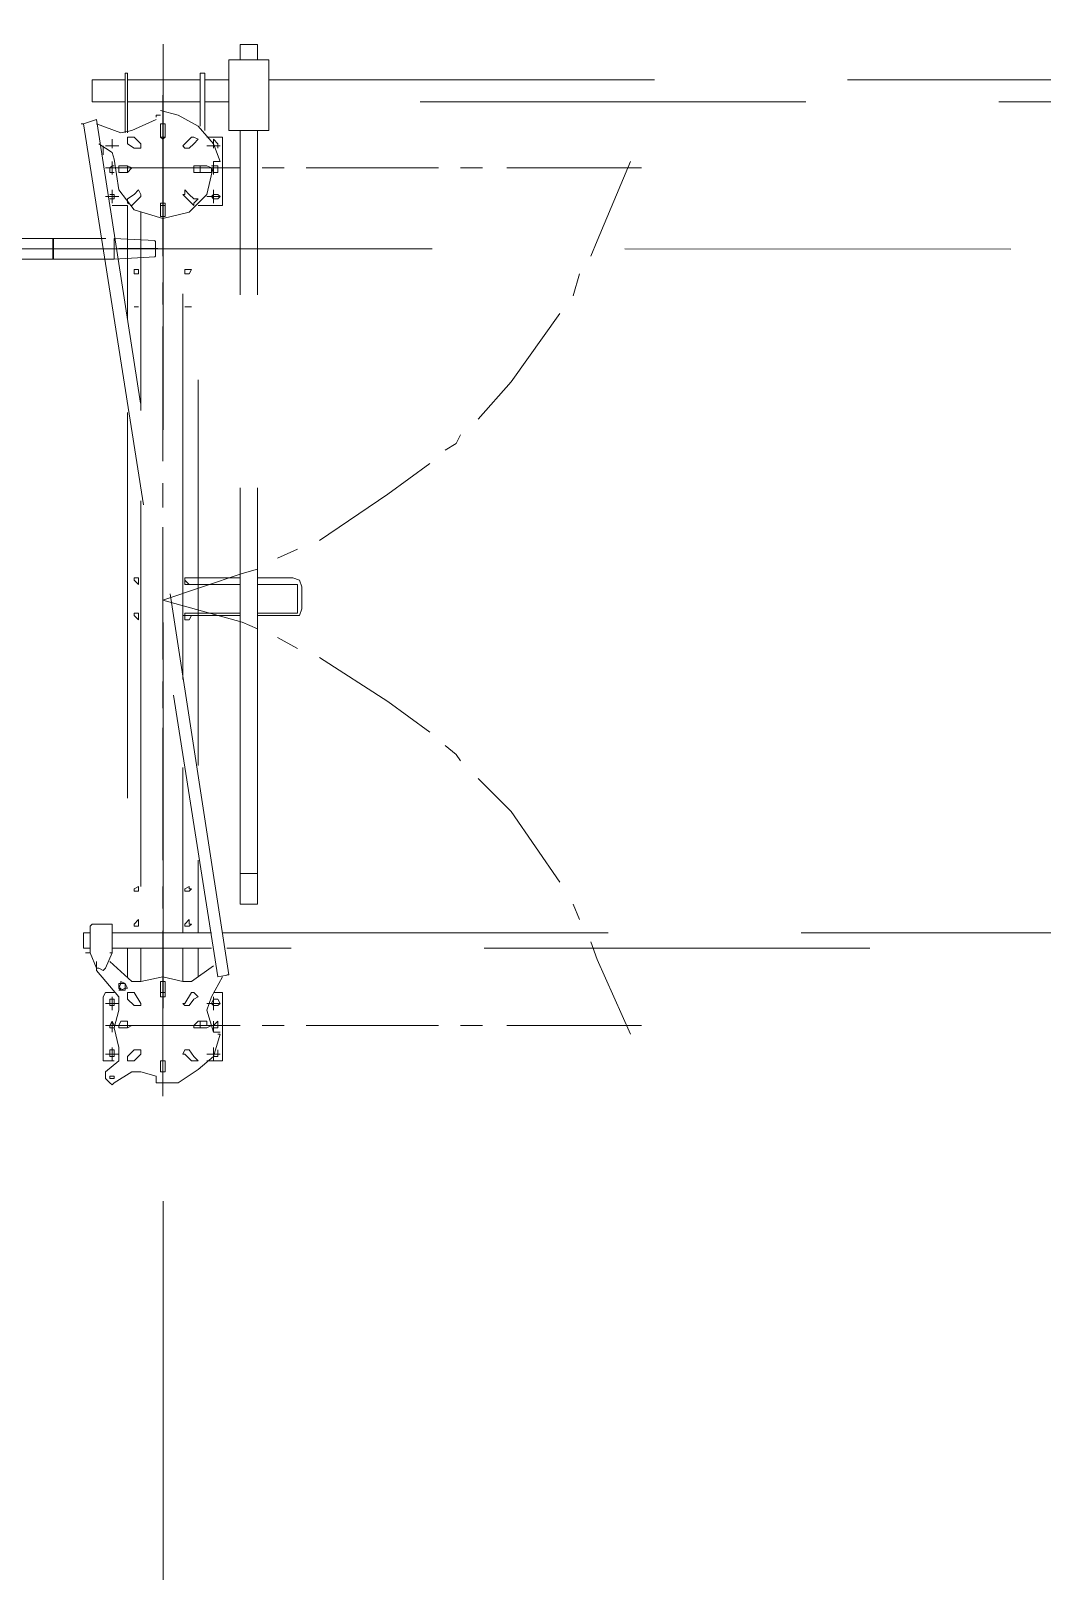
# Model space of a CAD drawing. Header units: millimetres. Extents: x 37084 to 180780, y -153145 to -16322.
# Drawn here: x 52110 to 55059, y -51092 to -46598 of the extents above; entities that cross this region are included whole.
import ezdxf

# ---------------------------------------------------------------- set-up
doc = ezdxf.new("R2010")
doc.units = ezdxf.units.MM
doc.header["$MEASUREMENT"] = 0
doc.linetypes.add('HIDDEN', pattern=[0.375, 0.25, -0.125])
doc.layers.add('1_Tuonglai', color=6, linetype='HIDDEN')

# ---------------------------------------------------------------- blocks, each defined once
blk = doc.blocks.new('Chuoi su treo 220kV Tuong lai')
at = {"linetype": 'ByBlock', "lineweight": -2, "ltscale": 1500}
blk.add_hatch(color=0, dxfattribs=at).paths.add_polyline_path([(304797.4, 74288), (304737.1, 74290.5), (304797.4, 74290.5), (304797.4, 74288), (304737.1, 74290.5), (304737.1, 74288)])
at = {"color": 0, "linetype": 'ByBlock', "lineweight": -2, "ltscale": 1500}
for points in [[(304767.7, 74660.4), (304767.9, 73983.9)], [(304743.8, 73993), (304737.2, 74111.1), (304737.1, 74510.1)], [(304797.4, 74510.2), (304797.4, 74111.1), (304791.7, 73993)], [(304797.4, 74290.5), (304797.4, 74288), (304737.1, 74290.5), (304797.4, 74290.5)], [(304797.4, 74288), (304737.1, 74290.5), (304737.1, 74288), (304797.4, 74288)], [(304797.4, 74111.1), (304737.2, 74111.1)], [(304743.8, 73993), (304746.3, 73990.5)], [(304788.4, 73990.5), (304785.1, 73990.5), (304749.6, 73990.5), (304746.3, 73990.5)], [(304788.4, 73990.5), (304790.9, 73993)]]:
    blk.add_lwpolyline(points, dxfattribs=at)
blk = doc.blocks.new('MC DUOG VONG 22kV')
at = {"color": 0, "linetype": 'ByBlock', "lineweight": -2, "ltscale": 4500}
blk.add_line((500187.3, 66286.7), (466468.4, 66287.5, 0), dxfattribs=at)
at = {"color": 0, "linetype": 'ByBlock', "lineweight": -2, "ltscale": 4500, "elevation": 0}
for points in [[(476342.5, 66460.3), (476342.5, 70035.9)], [(476387.5, 70035.9), (476387.5, 66473.2)], [(473853.8, 66595.4), (473853.8, 69849.4)], [(473918.1, 69849.4), (473918.1, 66595.4)], [(474111, 67682.2), (474111, 67289.9)], [(476612.6, 67682.2), (476612.6, 67289.9)], [(474091.7, 67650), (474323.2, 67553.6), (474368.2, 67534.3)], [(476368.2, 67534.3), (476419.7, 67553.6), (476638.3, 67650)], [(474419.7, 67502.1), (474484, 67482.8)], [(476258.9, 67482.8), (476303.9, 67502.1)], [(474535.4, 67444.2), (474734.8, 67302.8), (474844.1, 67206.3)], [(475892.4, 67206.3), (475988.8, 67302.8), (476194.6, 67444.2)], [(474111, 67219.1), (474111, 67154.8)], [(476612.6, 67219.1), (476612.6, 67154.8)], [(474889.1, 67154.8), (474914.9, 67142), (474934.2, 67109.8)], [(475795.9, 67109.8), (475821.6, 67142), (475840.9, 67154.8)], [(474111, 67090.5), (474111, 66704.7)], [(476612.6, 67090.5), (476612.6, 66704.7)], [(474972.7, 67064.8), (475062.8, 66942.6), (475197.8, 66743.3)], [(475538.7, 66743.3), (475667.3, 66942.6), (475757.3, 67064.8)], [(475307.1, 66666.1), (475313.6, 66685.4), (475332.9, 66691.8)], [(475332.9, 66691.8), (475397.2, 66691.8)], [(475397.2, 66691.8), (475416.5, 66685.4), (475416.5, 66666.1)], [(474111, 66640.4), (474111, 66576.1)], [(475223.5, 66679), (475249.3, 66621.1)], [(475307.1, 66563.2), (475307.1, 66666.1)], [(475326.4, 66666.1), (475326.4, 66679), (475332.9, 66679)], [(475326.4, 66666.1), (475326.4, 66679), (475332.9, 66679)], [(475326.4, 66666.1), (475326.4, 66679), (475332.9, 66679)], [(475326.4, 66666.1), (475326.4, 66563.2)], [(475332.9, 66679), (475397.2, 66679)], [(475332.9, 66679), (475397.2, 66679)], [(475332.9, 66679), (475397.2, 66679)], [(475397.2, 66679), (475410, 66679), (475410, 66666.1)], [(475397.2, 66679), (475410, 66679), (475410, 66666.1)], [(475397.2, 66679), (475410, 66679), (475410, 66666.1)], [(475410, 66563.2), (475410, 66666.1)], [(475416.5, 66563.2), (475416.5, 66666.1)], [(475480.8, 66621.1), (475512.9, 66679)], [(476612.6, 66640.4), (476612.6, 66576.1)], [(473795.9, 66479.6), (473795.9, 66595.4)], [(473795.9, 66595.4), (474001.7, 66595.4), (474001.7, 66479.6), (473795.9, 66479.6), (473795.9, 66595.4)], [(473795.9, 66563.2), (473750.9, 66563.2), (473750.9, 66511.8)], [(476168.9, 66563.2), (474001.7, 66563.2)], [(475281.4, 66563.2), (475294.3, 66518.2), (475371.5, 66286.7)], [(475371.5, 66286.7), (475435.8, 66518.2), (475455.1, 66563.2)], [(476168.9, 66563.2), (476258.9, 66563.2), (476258.9, 66511.8), (476168.9, 66511.8), (476168.9, 66563.2)], [(473795.9, 66511.8), (473750.9, 66511.8)], [(476168.9, 66511.8), (474001.7, 66511.8)], [(474111, 66511.8), (474111, 66119.5)], [(475307.1, 66376.7), (475307.1, 66511.8)], [(475326.4, 66511.8), (475326.4, 66376.7)], [(475410, 66376.7), (475410, 66511.8)], [(475416.5, 66376.7), (475416.5, 66511.8)], [(476612.6, 66511.8), (476612.6, 66119.5)], [(473853.8, 66408.9), (473853.8, 66479.6)], [(473918.1, 66479.6), (473918.1, 66408.9)], [(476464.7, 66479.6), (473969.5, 66093.7)], [(476471.1, 66447.4), (476464.7, 66479.6)], [(476464.7, 66479.6), (476464.7, 66473.2)], [(473943.8, 66280.2), (473956.7, 66331.7), (473988.8, 66389.6), (474040.3, 66434.6), (474091.7, 66453.9)], [(473969.5, 66093.7), (473982.4, 66055.2), (476471.1, 66447.4)], [(474220.3, 66460.3), (474021, 66460.3)], [(474021, 66415.3), (474021, 66460.3)], [(474040.3, 66434.6), (474027.4, 66434.6), (474040.3, 66447.4), (474053.1, 66447.4)], [(474027.4, 66434.6), (474053.1, 66434.6)], [(474027.4, 66434.6), (474053.1, 66434.6)], [(474046.7, 66415.3), (474046.7, 66453.9)], [(474046.7, 66415.3), (474046.7, 66453.9)], [(474104.6, 66434.6), (474188.2, 66415.3), (474239.6, 66363.8), (474258.9, 66286.7), (474233.2, 66203.1), (474175.3, 66158.1), (474085.3, 66145.2)], [(474091.7, 66434.6), (474091.7, 66453.9)], [(474091.7, 66434.6), (474130.3, 66434.6)], [(474091.7, 66434.6), (474130.3, 66434.6)], [(474104.6, 66434.6), (474104.6, 66447.4), (474123.9, 66447.4), (474123.9, 66434.6)], [(474104.6, 66434.6), (474104.6, 66428.2)], [(474123.9, 66389.6), (474123.9, 66376.7), (474104.6, 66376.7), (474104.6, 66415.3), (474111, 66428.2), (474123.9, 66428.2), (474123.9, 66389.6)], [(474111, 66447.4), (474111, 66132.3)], [(474111, 66447.4), (474111, 66132.3)], [(474213.9, 66434.6), (474175.3, 66434.6)], [(474213.9, 66434.6), (474175.3, 66434.6)], [(474194.6, 66428.2), (474188.2, 66434.6), (474188.2, 66447.4), (474194.6, 66453.9), (474201, 66447.4), (474201, 66434.6), (474194.6, 66428.2)], [(474194.6, 66415.3), (474194.6, 66453.9)], [(474194.6, 66415.3), (474194.6, 66453.9)], [(474220.3, 66408.9), (474220.3, 66460.3)], [(476342.5, 66138.8), (476342.5, 66428.2)], [(476387.5, 66428.2), (476387.5, 66138.8)], [(476439, 66434.6), (476484, 66370.3), (476484, 66344.6)], [(476631.9, 66453.9), (476631.9, 66434.6), (476567.6, 66415.3), (476529, 66428.2), (476471.1, 66460.3)], [(476715.5, 66460.3), (476516.1, 66460.3)], [(476516.1, 66460.3), (476516.1, 66434.6)], [(476529, 66434.6), (476567.6, 66434.6)], [(476529, 66434.6), (476567.6, 66434.6)], [(476548.3, 66428.2), (476535.4, 66434.6), (476535.4, 66447.4), (476548.3, 66453.9), (476554.7, 66447.4), (476554.7, 66434.6), (476548.3, 66428.2)], [(476548.3, 66415.3), (476548.3, 66453.9)], [(476548.3, 66415.3), (476548.3, 66453.9)], [(476612.6, 66434.6), (476599.8, 66447.4), (476619, 66447.4), (476619, 66434.6)], [(476599.8, 66434.6), (476631.9, 66434.6)], [(476599.8, 66434.6), (476631.9, 66434.6)], [(476619, 66389.6), (476619, 66376.7), (476612.6, 66376.7), (476599.8, 66389.6), (476599.8, 66415.3), (476612.6, 66415.3), (476612.6, 66428.2), (476619, 66415.3), (476619, 66389.6)], [(476638.3, 66453.9), (476702.6, 66434.6), (476741.2, 66389.6), (476779.8, 66331.7), (476779.8, 66280.2)], [(476638.3, 66453.9), (476638.3, 66447.4)], [(476715.5, 66434.6), (476676.9, 66434.6)], [(476715.5, 66434.6), (476676.9, 66434.6)], [(476683.4, 66447.4), (476702.6, 66447.4), (476702.6, 66434.6)], [(476696.2, 66415.3), (476696.2, 66453.9)], [(476696.2, 66415.3), (476696.2, 66453.9)], [(476715.5, 66460.3), (476715.5, 66415.3)], [(473834.5, 66396), (473834.5, 66408.9)], [(473924.5, 66408.9), (473834.5, 66408.9)], [(473988.8, 66396), (473834.5, 66396)], [(473853.8, 66183.8), (473853.8, 66396)], [(473918.1, 66396), (473918.1, 66183.8)], [(473924.5, 66408.9), (473963.1, 66408.9)], [(474001.7, 66408.9), (473963.1, 66408.9)], [(474053.1, 66363.8), (474053.1, 66351), (474046.7, 66344.6), (474040.3, 66351), (474021, 66370.3), (474021, 66376.7), (474027.4, 66389.6), (474040.3, 66376.7), (474053.1, 66363.8)], [(474104.6, 66396), (474123.9, 66396)], [(474194.6, 66351), (474188.2, 66344.6), (474188.2, 66351), (474175.3, 66351), (474188.2, 66363.8), (474201, 66376.7), (474201, 66389.6), (474213.9, 66376.7), (474220.3, 66376.7), (474213.9, 66370.3), (474194.6, 66351)], [(474220.3, 66396), (474220.3, 66408.9)], [(474220.3, 66389.6), (474220.3, 66396)], [(475853.8, 66389.6), (474220.3, 66389.6)], [(475307.1, 66363.8), (475307.1, 66376.7)], [(475307.1, 66363.8), (475307.1, 66376.7)], [(475326.4, 66376.7), (475326.4, 66363.8)], [(475326.4, 66376.7), (475326.4, 66363.8)], [(475410, 66363.8), (475410, 66376.7)], [(475410, 66363.8), (475410, 66376.7)], [(475416.5, 66376.7), (475416.5, 66363.8)], [(475416.5, 66376.7), (475416.5, 66363.8)], [(476342.5, 66389.6), (476130.3, 66389.6)], [(476471.1, 66389.6), (476387.5, 66389.6)], [(476554.7, 66363.8), (476554.7, 66351), (476548.3, 66344.6), (476548.3, 66351), (476516.1, 66370.3), (476516.1, 66376.7), (476529, 66389.6), (476535.4, 66376.7), (476554.7, 66363.8)], [(476619, 66396), (476599.8, 66396)], [(476696.2, 66351), (476696.2, 66344.6), (476683.4, 66351), (476683.4, 66363.8), (476702.6, 66376.7), (476715.5, 66389.6), (476715.5, 66370.3), (476696.2, 66351)], [(475603, 66344.6), (474239.6, 66344.6)], [(474406.8, 66351), (474406.8, 66370.3), (474419.7, 66363.8), (474419.7, 66351), (474406.8, 66351)], [(474516.1, 66351), (474516.1, 66370.3), (474516.1, 66351)], [(475307.1, 66363.8), (475307.1, 66370.3)], [(475307.1, 66363.8), (475307.1, 66370.3)], [(475307.1, 66363.8), (475307.1, 66370.3)], [(475307.1, 66363.8), (475307.1, 66370.3)], [(475326.4, 66363.8), (475313.6, 66351), (475307.1, 66351), (475307.1, 66363.8)], [(475307.1, 66363.8), (475307.1, 66351), (475307.1, 66363.8)], [(475307.1, 66363.8), (475307.1, 66351)], [(475326.4, 66363.8), (475313.6, 66351), (475307.1, 66351), (475307.1, 66363.8)], [(475307.1, 66363.8), (475307.1, 66351), (475307.1, 66363.8)], [(475307.1, 66363.8), (475307.1, 66351)], [(475307.1, 66351), (475313.6, 66351), (475307.1, 66351)], [(475307.1, 66351), (475313.6, 66351), (475307.1, 66351)], [(475313.6, 66351), (475326.4, 66363.8), (475326.4, 66370.3)], [(475313.6, 66351), (475326.4, 66363.8), (475326.4, 66370.3)], [(475326.4, 66351), (475313.6, 66351)], [(475326.4, 66351), (475313.6, 66351)], [(475326.4, 66370.3), (475326.4, 66363.8)], [(475326.4, 66370.3), (475326.4, 66363.8)], [(475326.4, 66370.3), (475326.4, 66363.8)], [(475326.4, 66370.3), (475326.4, 66363.8)], [(475326.4, 66363.8), (475326.4, 66351)], [(475326.4, 66363.8), (475326.4, 66351)], [(475410, 66363.8), (475410, 66370.3)], [(475410, 66363.8), (475410, 66370.3)], [(475410, 66363.8), (475410, 66370.3)], [(475410, 66363.8), (475410, 66370.3)], [(475416.5, 66363.8), (475416.5, 66351), (475410, 66351), (475410, 66363.8)], [(475410, 66351), (475410, 66363.8), (475410, 66351)], [(475416.5, 66363.8), (475416.5, 66351), (475410, 66351), (475410, 66363.8)], [(475410, 66351), (475410, 66363.8), (475410, 66351)], [(475416.5, 66351), (475410, 66351), (475416.5, 66351)], [(475416.5, 66351), (475410, 66351), (475416.5, 66351)], [(475416.5, 66370.3), (475429.3, 66363.8)], [(475416.5, 66370.3), (475429.3, 66363.8)], [(475416.5, 66370.3), (475429.3, 66363.8)], [(475416.5, 66370.3), (475429.3, 66363.8)], [(475416.5, 66351), (475429.3, 66351), (475429.3, 66363.8), (475429.3, 66351)], [(475416.5, 66351), (475429.3, 66351), (475429.3, 66363.8), (475429.3, 66351)], [(475416.5, 66351), (475416.5, 66344.6)], [(475429.3, 66351), (475416.5, 66351)], [(475416.5, 66351), (475416.5, 66344.6)], [(475429.3, 66351), (475416.5, 66351)], [(475429.3, 66363.8), (475429.3, 66351)], [(475429.3, 66363.8), (475429.3, 66351)], [(476342.5, 66344.6), (475860.2, 66344.6)], [(476213.9, 66351), (476207.5, 66363.8), (476213.9, 66363.8), (476213.9, 66370.3), (476220.3, 66363.8), (476220.3, 66351), (476213.9, 66351)], [(476316.8, 66351), (476303.9, 66363.8), (476316.8, 66363.8), (476316.8, 66370.3), (476323.2, 66363.8), (476323.2, 66351), (476316.8, 66351)], [(476484, 66344.6), (476387.5, 66344.6)], [(476484, 66222.4), (476471.1, 66286.7), (476484, 66344.6)], [(473898.8, 66286.7), (474368.2, 66286.7)], [(473898.8, 66286.7), (474368.2, 66286.7)], [(474021, 66293.1), (474027.4, 66286.7), (474021, 66280.2), (473982.4, 66280.2), (473982.4, 66293.1), (474021, 66293.1)], [(474021, 66280.2), (474021, 66293.1)], [(474220.3, 66280.2), (474213.9, 66280.2), (474213.9, 66293.1), (474252.5, 66293.1), (474252.5, 66280.2), (474220.3, 66280.2)], [(474220.3, 66280.2), (474220.3, 66293.1)], [(474445.4, 66286.7), (474509.7, 66286.7)], [(474445.4, 66286.7), (474509.7, 66286.7)], [(474574, 66286.7), (474966.3, 66286.7)], [(474574, 66286.7), (474966.3, 66286.7)], [(475030.6, 66286.7), (475101.4, 66286.7)], [(475030.6, 66286.7), (475101.4, 66286.7)], [(475159.2, 66286.7), (475545.1, 66286.7)], [(475159.2, 66286.7), (475545.1, 66286.7)], [(475609.4, 66286.7), (475686.6, 66286.7)], [(475609.4, 66286.7), (475686.6, 66286.7)], [(475744.4, 66286.7), (476130.3, 66286.7)], [(475744.4, 66286.7), (476130.3, 66286.7)], [(476207.5, 66286.7), (476271.8, 66286.7)], [(476207.5, 66286.7), (476271.8, 66286.7)], [(476336.1, 66286.7), (476818.4, 66286.7)], [(476336.1, 66286.7), (476818.4, 66286.7)], [(476516.1, 66293.1), (476529, 66293.1), (476529, 66280.2), (476484, 66280.2), (476484, 66293.1), (476516.1, 66293.1)], [(476516.1, 66293.1), (476516.1, 66280.2)], [(476715.5, 66280.2), (476715.5, 66293.1), (476747.7, 66293.1), (476747.7, 66280.2), (476715.5, 66280.2)], [(476715.5, 66293.1), (476715.5, 66280.2)], [(473956.7, 66280.2), (473956.7, 66267.4)], [(473956.7, 66267.4), (473963.1, 66267.4)], [(473969.5, 66267.4), (474001.7, 66196.6), (474008.1, 66164.5), (473982.4, 66093.7)], [(476779.8, 66145.2), (476747.7, 66196.6), (476747.7, 66222.4), (476760.5, 66267.4), (476779.8, 66267.4)], [(476779.8, 66280.2), (476779.8, 66267.4)], [(474040.3, 66222.4), (474053.1, 66222.4), (474053.1, 66203.1), (474040.3, 66183.8), (474021, 66183.8), (474021, 66203.1), (474040.3, 66222.4)], [(474104.6, 66183.8), (474111, 66196.6), (474123.9, 66183.8), (474123.9, 66158.1), (474104.6, 66158.1), (474104.6, 66183.8)], [(474188.2, 66203.1), (474175.3, 66215.9), (474188.2, 66222.4), (474194.6, 66222.4), (474213.9, 66203.1), (474220.3, 66196.6), (474213.9, 66183.8), (474201, 66183.8), (474188.2, 66203.1)], [(474239.6, 66222.4), (474818.4, 66222.4)], [(474406.8, 66215.9), (474419.7, 66215.9), (474419.7, 66203.1), (474406.8, 66203.1), (474406.8, 66215.9)], [(474516.1, 66215.9), (474516.1, 66215.9), (474516.1, 66203.1), (474516.1, 66203.1), (474516.1, 66215.9)], [(475082.1, 66222.4), (476342.5, 66222.4)], [(475313.6, 66203.1), (475307.1, 66203.1), (475307.1, 66215.9), (475326.4, 66215.9), (475313.6, 66203.1)], [(475416.5, 66203.1), (475410, 66203.1), (475410, 66215.9), (475429.3, 66215.9), (475416.5, 66203.1)], [(476213.9, 66203.1), (476207.5, 66215.9), (476220.3, 66215.9), (476220.3, 66203.1), (476213.9, 66203.1)], [(476316.8, 66203.1), (476303.9, 66215.9), (476323.2, 66215.9), (476323.2, 66203.1), (476316.8, 66203.1)], [(476387.5, 66222.4), (476484, 66222.4)], [(476484, 66222.4), (476484, 66196.6), (476426.1, 66132.3)], [(476548.3, 66222.4), (476554.7, 66222.4), (476554.7, 66203.1), (476535.4, 66183.8), (476516.1, 66183.8), (476516.1, 66203.1), (476548.3, 66222.4)], [(476599.8, 66183.8), (476612.6, 66183.8), (476612.6, 66196.6), (476619, 66183.8), (476619, 66158.1), (476612.6, 66158.1), (476599.8, 66164.5), (476599.8, 66183.8)], [(476683.4, 66203.1), (476683.4, 66222.4), (476696.2, 66222.4), (476715.5, 66203.1), (476715.5, 66183.8), (476702.6, 66183.8), (476683.4, 66203.1)], [(473834.5, 66177.3), (473834.5, 66183.8)], [(473924.5, 66183.8), (473834.5, 66183.8)], [(473924.5, 66177.3), (473834.5, 66177.3)], [(473853.8, 66080.9), (473853.8, 66177.3)], [(473918.1, 66177.3), (473918.1, 66080.9)], [(473943.8, 66183.8), (473924.5, 66183.8)], [(473943.8, 66177.3), (473924.5, 66177.3)], [(473963.1, 66183.8), (473943.8, 66183.8)], [(473963.1, 66177.3), (473943.8, 66177.3)], [(474008.1, 66183.8), (473963.1, 66183.8)], [(474008.1, 66177.3), (473963.1, 66177.3)], [(474046.7, 66158.1), (474046.7, 66119.5)], [(474046.7, 66158.1), (474046.7, 66119.5)], [(474104.6, 66183.8), (474123.9, 66183.8)], [(474194.6, 66158.1), (474194.6, 66119.5)], [(474194.6, 66158.1), (474194.6, 66119.5)], [(474220.3, 66183.8), (474554.7, 66183.8)], [(474220.3, 66138.8), (474220.3, 66183.8)], [(474239.6, 66183.8), (474368.2, 66183.8)], [(474824.8, 66183.8), (476342.5, 66183.8)], [(476387.5, 66183.8), (476471.1, 66183.8)], [(476387.5, 66183.8), (476471.1, 66183.8)], [(476426.1, 66093.7), (476451.8, 66093.7), (476529, 66158.1), (476567.6, 66158.1)], [(476490.4, 66177.3), (476484, 66164.5), (476490.4, 66164.5)], [(476503.3, 66177.3), (476503.3, 66183.8), (476490.4, 66177.3)], [(476503.3, 66158.1), (476509.7, 66164.5), (476503.3, 66177.3), (476490.4, 66177.3), (476490.4, 66164.5), (476503.3, 66158.1)], [(476490.4, 66177.3), (476490.4, 66164.5)], [(476490.4, 66164.5), (476490.4, 66158.1), (476503.3, 66158.1)], [(476509.7, 66177.3), (476503.3, 66177.3)], [(476503.3, 66158.1), (476503.3, 66164.5), (476509.7, 66164.5)], [(476509.7, 66164.5), (476509.7, 66177.3)], [(476509.7, 66164.5), (476509.7, 66158.1)], [(476548.3, 66158.1), (476548.3, 66119.5)], [(476548.3, 66158.1), (476548.3, 66119.5)], [(476676.9, 66158.1), (476619, 66145.2), (476567.6, 66158.1)], [(476619, 66183.8), (476599.8, 66183.8)], [(476676.9, 66158.1), (476715.5, 66158.1), (476747.7, 66119.5)], [(476696.2, 66158.1), (476696.2, 66119.5)], [(476696.2, 66158.1), (476696.2, 66119.5)], [(474027.4, 66138.8), (474053.1, 66138.8)], [(474027.4, 66138.8), (474053.1, 66138.8)], [(474040.3, 66100.2), (474066, 66138.8), (474085.3, 66145.2)], [(474046.7, 66113), (474072.4, 66113)], [(474091.7, 66138.8), (474130.3, 66138.8)], [(474091.7, 66138.8), (474130.3, 66138.8)], [(474123.9, 66145.2), (474123.9, 66132.3), (474111, 66132.3), (474104.6, 66138.8), (474104.6, 66145.2)], [(474213.9, 66138.8), (474175.3, 66138.8)], [(474213.9, 66138.8), (474175.3, 66138.8)], [(474188.2, 66132.3), (474188.2, 66145.2), (474201, 66145.2), (474201, 66138.8)], [(474201, 66138.8), (474201, 66132.3)], [(476316.8, 66132.3), (476316.8, 66138.8), (476323.2, 66138.8)], [(476316.8, 66132.3), (476316.8, 66093.7)], [(476336.1, 66138.8), (476323.2, 66138.8)], [(476342.5, 66138.8), (476336.1, 66138.8)], [(476400.4, 66138.8), (476342.5, 66138.8)], [(476400.4, 66138.8), (476400.4, 66132.3)], [(476445.4, 66119.5), (476400.4, 66138.8)], [(476400.4, 66138.8), (476400.4, 66132.3)], [(476445.4, 66119.5), (476451.8, 66113)], [(476451.8, 66113), (476445.4, 66100.2), (476445.4, 66093.7)], [(476516.1, 66145.2), (476516.1, 66119.5)], [(476516.1, 66119.5), (476529, 66113), (476715.5, 66113), (476715.5, 66119.5)], [(476529, 66138.8), (476567.6, 66138.8)], [(476529, 66138.8), (476567.6, 66138.8)], [(476548.3, 66132.3), (476535.4, 66132.3), (476535.4, 66145.2), (476554.7, 66145.2), (476554.7, 66132.3), (476548.3, 66132.3)], [(476619, 66145.2), (476619, 66132.3), (476612.6, 66132.3), (476599.8, 66138.8), (476612.6, 66145.2)], [(476599.8, 66138.8), (476631.9, 66138.8)], [(476599.8, 66138.8), (476631.9, 66138.8)], [(476715.5, 66138.8), (476676.9, 66138.8)], [(476715.5, 66138.8), (476676.9, 66138.8)], [(476696.2, 66132.3), (476683.4, 66132.3), (476683.4, 66145.2), (476702.6, 66145.2), (476702.6, 66132.3), (476696.2, 66132.3)], [(476715.5, 66145.2), (476715.5, 66119.5)], [(476779.8, 66145.2), (476786.2, 66138.8), (476779.8, 66132.3), (476767, 66119.5), (476747.7, 66119.5)], [(476760.5, 66145.2), (476767, 66145.2), (476767, 66132.3), (476760.5, 66132.3), (476760.5, 66145.2)], [(473918.1, 66080.9), (473853.8, 66080.9)], [(476323.2, 66074.5), (476316.8, 66080.9), (476316.8, 66093.7)], [(476336.1, 66074.5), (476323.2, 66074.5)], [(476342.5, 66074.5), (476336.1, 66074.5)], [(476342.5, 66055.2), (476342.5, 66074.5)], [(476400.4, 66074.5), (476342.5, 66074.5)], [(476387.5, 66074.5), (476387.5, 66055.2)], [(476400.4, 66074.5), (476445.4, 66093.7)], [(476400.4, 66074.5), (476400.4, 66061.6)], [(476400.4, 66074.5), (476400.4, 66061.6)], [(473982.4, 66055.2), (473982.4, 66048.7)], [(476342.5, 66055.2), (476387.5, 66055.2)]]:
    blk.add_lwpolyline(points, dxfattribs=at)

msp = doc.modelspace()

# ---------------------------------------------------------------- linework, layer by layer
at = {"layer": '1_Tuonglai', "lineweight": 20, "ltscale": 4500}
msp.add_line((48779.9, -47234.5, 0), (148587.8, -47241.8, 0), dxfattribs=at)

# ---------------------------------------------------------------- block references
at = {"layer": '1_Tuonglai', "lineweight": 20, "ltscale": 4500, "rotation": 90.00000000000001}
msp.add_blockref('Chuoi su treo 220kV Tuong lai', (126464.2, -352001.8, 0), dxfattribs=at)
at = {"layer": '1_Tuonglai', "color": 6, "lineweight": 20, "ltscale": 4500, "rotation": 270}
msp.add_blockref('MC DUOG VONG 22kV', (-13791.8, 427112.5, 0), dxfattribs=at)

doc.saveas('drawing.dxf')
